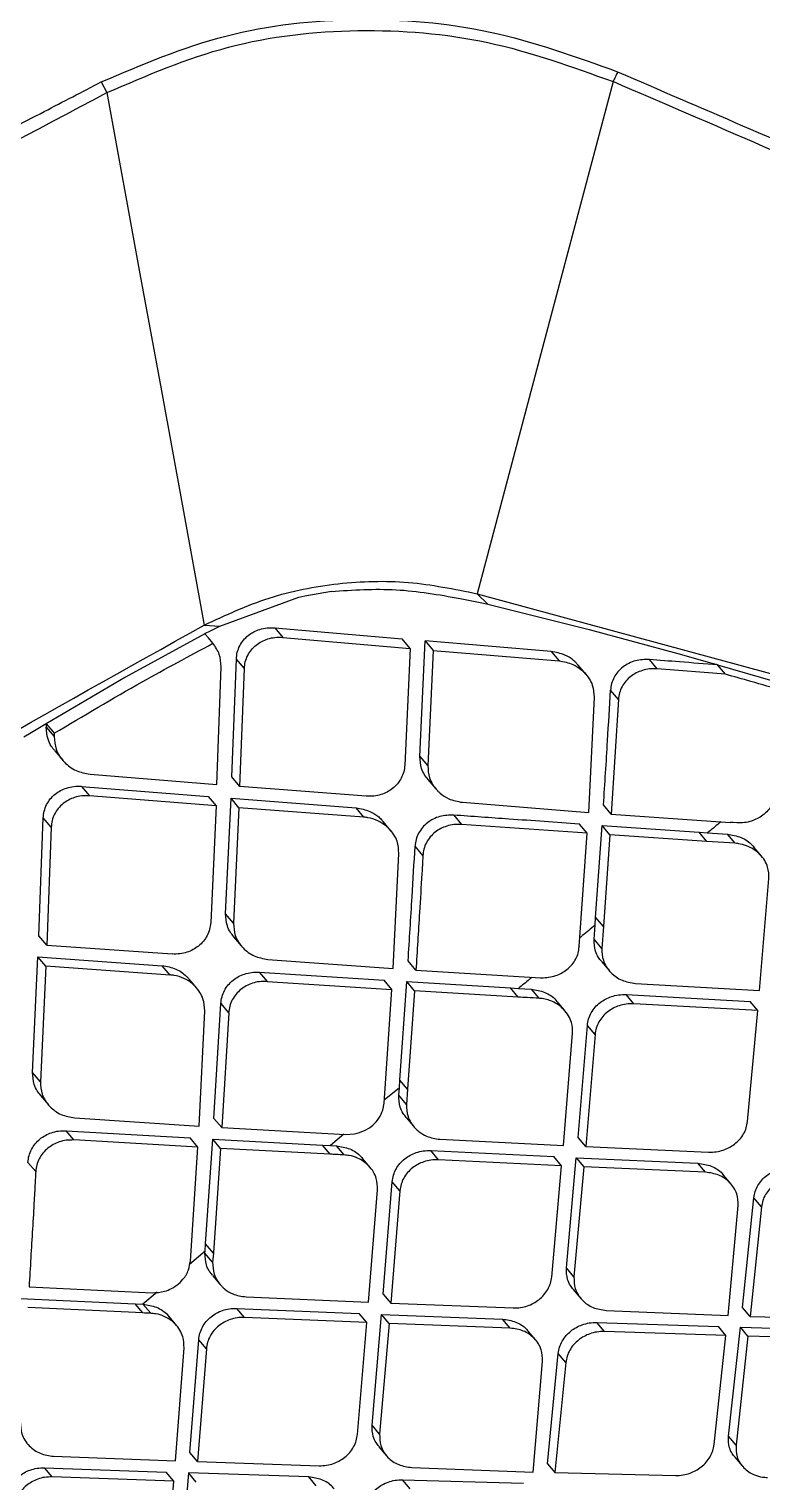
# Model space of a CAD drawing. Extents: x 0 to 84, y -21 to 126.
# Drawn here: x 12.819 to 13.864, y 68.433 to 70.503 of the extents above; entities that cross this region are included whole.
import ezdxf

# ---------------------------------------------------------------- set-up
doc = ezdxf.new("R2010")
doc.units = 0
doc.header["$MEASUREMENT"] = 0
doc.layers.add('1', color=4, linetype='Continuous')

# ---------------------------------------------------------------- blocks, each defined once
blk = doc.blocks.new('PRODIGY')
at = {"layer": '1', "color": 3, "linetype": 'Continuous', "lineweight": 25}
for p, q in [((12.9219, 70.4272), (12.93, 70.412)), ((13.0909, 69.6519), (13.2037, 69.6931)), ((13.2037, 69.6931), (13.2124, 69.6951)), ((13.2124, 69.6951), (13.2501, 69.7017)), ((13.4337, 69.6915), (13.4667, 69.6849)), ((13.4579, 69.6983), (13.4731, 69.6835)), ((13.4579, 69.6982), (14.0181, 69.5459)), ((13.4667, 69.6849), (13.4731, 69.6834)), ((13.4731, 69.6835), (13.612, 69.6489)), ((13.0697, 69.6412), (12.9566, 69.5792)), ((13.0686, 69.6536), (13.0909, 69.6519)), ((13.0695, 69.6415), (13.0776, 69.6455)), ((13.0776, 69.6455), (13.0909, 69.6519)), ((13.1693, 69.6496), (13.3509, 69.6338)), ((13.1693, 69.6496), (13.1807, 69.6361)), ((13.612, 69.6489), (13.6174, 69.6475)), ((13.6174, 69.6475), (13.7441, 69.613)), ((13.1807, 69.6361), (13.3623, 69.6204)), ((13.3623, 69.6204), (13.3509, 69.6338)), ((13.3623, 69.6204), (13.3547, 69.4541)), ((13.3762, 69.4664), (13.3839, 69.631)), ((13.5633, 69.616), (13.3839, 69.631)), ((13.3839, 69.631), (13.3952, 69.6176)), ((13.1083, 69.4372), (13.1146, 69.605)), ((13.126, 69.5915), (13.1146, 69.605)), ((13.3952, 69.6176), (13.3875, 69.4531)), ((13.3952, 69.6176), (13.5746, 69.6026)), ((13.5633, 69.616), (13.5746, 69.6026)), ((13.7146, 69.5912), (13.7034, 69.6046)), ((13.7441, 69.6131), (13.7893, 69.6004)), ((13.7893, 69.6004), (13.7988, 69.5977)), ((12.9566, 69.5792), (12.8436, 69.513)), ((13.0868, 69.4263), (13.093, 69.5943)), ((13.1196, 69.4237), (13.126, 69.5915)), ((13.6133, 69.583), (13.6021, 69.5964)), ((13.8119, 69.5835), (13.7146, 69.5912)), ((13.7988, 69.5977), (13.8008, 69.5971)), ((13.8007, 69.5968), (13.8827, 69.5734)), ((13.8119, 69.5835), (13.8007, 69.5968)), ((13.6592, 69.5475), (13.648, 69.5608)), ((13.6248, 69.5507), (13.6166, 69.3865)), ((13.6592, 69.5475), (13.6491, 69.3842)), ((12.8115, 69.4944), (12.822, 69.5007)), ((12.822, 69.5007), (12.8434, 69.5133)), ((12.8435, 69.5132), (12.8433, 69.5083)), ((12.8434, 69.5083), (12.8548, 69.4948)), ((12.8556, 69.4745), (12.867, 69.461)), ((13.3762, 69.4665), (13.3875, 69.4531)), ((12.9061, 69.441), (13.0868, 69.4263)), ((13.1196, 69.4237), (13.1083, 69.4372)), ((12.8937, 69.4238), (13.0743, 69.4094)), ((12.8937, 69.4238), (12.9051, 69.4104)), ((13.2998, 69.4098), (13.1196, 69.4237)), ((13.3877, 69.4336), (13.3989, 69.4203)), ((13.0856, 69.396), (12.9051, 69.4104)), ((13.0743, 69.4094), (13.0856, 69.396)), ((13.0856, 69.396), (13.078, 69.2297)), ((13.0993, 69.2423), (13.107, 69.4068)), ((13.107, 69.4068), (13.2853, 69.3932)), ((13.1183, 69.3934), (13.107, 69.4068)), ((13.1183, 69.3934), (13.1105, 69.229)), ((13.2965, 69.3799), (13.1183, 69.3934)), ((13.2965, 69.3799), (13.2853, 69.3932)), ((13.4369, 69.4011), (13.6166, 69.3865)), ((13.6491, 69.3842), (13.638, 69.3974)), ((12.833, 69.2111), (12.8393, 69.3789)), ((12.8507, 69.3655), (12.8393, 69.3789)), ((13.335, 69.3606), (13.3238, 69.3739)), ((13.4244, 69.3829), (13.4356, 69.3696)), ((13.6491, 69.3842), (13.8187, 69.3725)), ((12.8507, 69.3655), (12.8442, 69.1978)), ((13.6147, 69.357), (13.4356, 69.3696)), ((13.6033, 69.1957), (13.6147, 69.357)), ((13.6147, 69.357), (13.6036, 69.3701)), ((13.6268, 69.2372), (13.636, 69.3679)), ((13.636, 69.3679), (13.7744, 69.3585)), ((13.6472, 69.3547), (13.636, 69.3679)), ((13.6472, 69.3547), (13.6379, 69.2242)), ((13.7855, 69.3454), (13.6472, 69.3547)), ((13.7744, 69.3585), (13.7863, 69.3577)), ((13.7855, 69.3454), (13.7744, 69.3585)), ((13.7863, 69.3577), (13.8146, 69.3558)), ((13.8256, 69.3427), (13.8146, 69.3558)), ((13.3806, 69.3255), (13.3694, 69.3387)), ((13.8256, 69.3427), (13.7855, 69.3454)), ((13.8634, 69.3242), (13.8524, 69.3374)), ((13.3382, 69.1642), (13.3463, 69.3284)), ((13.8605, 69.1332), (13.8739, 69.2926)), ((13.1105, 69.229), (13.0993, 69.2423)), ((13.626, 69.2262), (13.6268, 69.2372)), ((13.6379, 69.2242), (13.6268, 69.2373)), ((12.8442, 69.1978), (12.833, 69.2111)), ((13.1107, 69.2096), (13.1219, 69.1963)), ((13.6245, 69.2062), (13.626, 69.2262)), ((13.6379, 69.2242), (13.6356, 69.1931)), ((12.8442, 69.1978), (13.0233, 69.1851)), ((13.6356, 69.1931), (13.6245, 69.2062)), ((12.8241, 69.0162), (12.8317, 69.1808)), ((12.8317, 69.1808), (13.0089, 69.1684)), ((12.843, 69.1675), (12.8317, 69.1808)), ((12.843, 69.1675), (12.8353, 69.003)), ((13.0201, 69.1551), (12.843, 69.1675)), ((13.0201, 69.1551), (13.0089, 69.1684)), ((13.1596, 69.1774), (13.3382, 69.1642)), ((13.3705, 69.1621), (13.3594, 69.1752)), ((13.6351, 69.1744), (13.6461, 69.1614)), ((13.0584, 69.1362), (13.0472, 69.1494)), ((13.1472, 69.1591), (13.3252, 69.1477)), ((13.1472, 69.1591), (13.1584, 69.1459)), ((13.1584, 69.1459), (13.3363, 69.1346)), ((13.3363, 69.1346), (13.3252, 69.1477)), ((13.3478, 69.0054), (13.3575, 69.1457)), ((13.3575, 69.1457), (13.5054, 69.1368)), ((13.3686, 69.1326), (13.3575, 69.1457)), ((13.3705, 69.1621), (13.548, 69.1512)), ((13.548, 69.1512), (13.5495, 69.1512)), ((13.3251, 68.9725), (13.3363, 69.1346)), ((13.3686, 69.1326), (13.3588, 68.9924)), ((13.5164, 69.1237), (13.3686, 69.1326)), ((13.5054, 69.1368), (13.5169, 69.1361)), ((13.5164, 69.1237), (13.5054, 69.1368)), ((13.5169, 69.1361), (13.5349, 69.135)), ((13.5349, 69.135), (13.5459, 69.122)), ((13.6703, 69.1272), (13.8469, 69.1174)), ((13.6813, 69.1141), (13.6703, 69.1272)), ((13.6837, 69.1432), (13.8605, 69.1332)), ((13.0617, 68.9396), (13.0696, 69.104)), ((13.0827, 68.9508), (13.0925, 69.1146)), ((13.0925, 69.1146), (13.1036, 69.1014)), ((13.5835, 69.1038), (13.5725, 69.1168)), ((13.8579, 69.1044), (13.6813, 69.1141)), ((13.8433, 68.9464), (13.8579, 69.1044)), ((13.8579, 69.1044), (13.8469, 69.1174)), ((13.1037, 69.1014), (13.0938, 68.9377)), ((13.6017, 68.9238), (13.615, 69.0834)), ((13.626, 69.0703), (13.615, 69.0834)), ((13.5808, 68.9124), (13.5939, 69.0721)), ((13.626, 69.0703), (13.6126, 68.9109)), ((12.8353, 69.003), (12.8241, 69.0162)), ((13.347, 68.9947), (13.3477, 69.0054)), ((13.3587, 68.9924), (13.3477, 69.0054)), ((12.8355, 68.9835), (12.8466, 68.9703)), ((13.347, 68.9946), (13.3254, 68.9766)), ((13.3462, 68.9838), (13.347, 68.9946)), ((13.3572, 68.9708), (13.3462, 68.9838)), ((13.3587, 68.9924), (13.3572, 68.9708)), ((13.3233, 68.9627), (13.3251, 68.9725)), ((12.8841, 68.9516), (13.0617, 68.9396)), ((13.0938, 68.9377), (13.0827, 68.9508)), ((13.0938, 68.9377), (13.2703, 68.9281)), ((13.3567, 68.9521), (13.3677, 68.9391)), ((12.8718, 68.9332), (13.0488, 68.923)), ((12.8829, 68.9201), (12.8718, 68.9332)), ((13.0598, 68.9099), (12.8829, 68.9201)), ((13.0598, 68.9099), (13.0488, 68.923)), ((13.0708, 68.7721), (13.0809, 68.9212)), ((13.0809, 68.9212), (13.2374, 68.9129)), ((13.0919, 68.9081), (13.0809, 68.9212)), ((13.2677, 68.9283), (13.2487, 68.9123)), ((13.2703, 68.9281), (13.283, 68.9289)), ((13.405, 68.9211), (13.5808, 68.9124)), ((13.6126, 68.9109), (13.6017, 68.9238)), ((13.049, 68.7475), (13.0598, 68.9099)), ((13.0919, 68.9081), (13.0818, 68.7592)), ((13.2484, 68.8998), (13.0919, 68.9081)), ((13.2374, 68.9129), (13.2486, 68.9123)), ((13.2484, 68.8998), (13.2374, 68.9128)), ((13.2486, 68.9123), (13.2572, 68.9118)), ((13.2681, 68.8988), (13.2572, 68.9118)), ((13.3918, 68.905), (13.5674, 68.8964)), ((13.4028, 68.892), (13.3918, 68.905)), ((13.5783, 68.8835), (13.5674, 68.8964)), ((13.6126, 68.9109), (13.7878, 68.9028)), ((12.8286, 68.8751), (12.8175, 68.8882)), ((13.3055, 68.8809), (13.2945, 68.8939)), ((13.5783, 68.8835), (13.4028, 68.892)), ((13.5642, 68.7249), (13.5783, 68.8835)), ((13.5851, 68.7381), (13.5992, 68.8949)), ((13.6101, 68.882), (13.5959, 68.7252)), ((13.5992, 68.8949), (13.7726, 68.8871)), ((13.5992, 68.8949), (13.6101, 68.882)), ((13.7834, 68.8742), (13.6101, 68.882)), ((13.7834, 68.8742), (13.7726, 68.8871)), ((13.324, 68.7006), (13.3369, 68.8607)), ((13.3478, 68.8477), (13.3369, 68.8607)), ((13.8202, 68.857), (13.8093, 68.8699)), ((13.3032, 68.689), (13.3159, 68.8493)), ((13.3478, 68.8477), (13.3349, 68.6877)), ((13.8362, 68.6816), (13.8523, 68.8378)), ((13.8632, 68.8249), (13.8524, 68.8378)), ((13.8155, 68.6699), (13.8299, 68.8267)), ((13.8632, 68.8249), (13.847, 68.6689)), ((13.07, 68.7616), (13.0708, 68.7721)), ((13.0818, 68.7591), (13.0708, 68.7721)), ((13.0701, 68.7616), (13.048, 68.7429)), ((13.0698, 68.759), (13.07, 68.7616)), ((13.0808, 68.746), (13.0698, 68.759)), ((13.0818, 68.7591), (13.0808, 68.746)), ((13.5959, 68.7252), (13.5851, 68.7381)), ((12.819, 68.7111), (12.9945, 68.7026)), ((13.0804, 68.7273), (13.0913, 68.7143)), ((12.8062, 68.6945), (12.9703, 68.6867)), ((13.0015, 68.7034), (12.9815, 68.6864)), ((13.1285, 68.6966), (13.3032, 68.689)), ((13.324, 68.7006), (13.3349, 68.6877)), ((13.5949, 68.7072), (13.6057, 68.6943)), ((12.9813, 68.6737), (12.8172, 68.6814)), ((12.9703, 68.6867), (12.9813, 68.6862)), ((12.9813, 68.6737), (12.9703, 68.6867)), ((12.9815, 68.6862), (12.9925, 68.6732)), ((13.0296, 68.6555), (13.0187, 68.6685)), ((13.1154, 68.6803), (13.2899, 68.6729)), ((13.1263, 68.6673), (13.1154, 68.6803)), ((13.3008, 68.66), (13.2899, 68.6729)), ((13.308, 68.5141), (13.3216, 68.6717)), ((13.3216, 68.6717), (13.494, 68.665)), ((13.3325, 68.6588), (13.3216, 68.6716)), ((13.3349, 68.6877), (13.5091, 68.6808)), ((13.6418, 68.6773), (13.8155, 68.6699)), ((13.847, 68.6689), (13.8362, 68.6816)), ((13.847, 68.6689), (14.0196, 68.6637)), ((13.3008, 68.66), (13.1263, 68.6673)), ((13.2872, 68.5008), (13.3008, 68.66)), ((13.3325, 68.6588), (13.3188, 68.5013)), ((13.5048, 68.6521), (13.3325, 68.6588)), ((13.5048, 68.6521), (13.494, 68.665)), ((13.5414, 68.6351), (13.5306, 68.6479)), ((13.6286, 68.6601), (13.8018, 68.6544)), ((13.6394, 68.6473), (13.6286, 68.6601)), ((13.8125, 68.6416), (13.8018, 68.6544)), ((13.8162, 68.4982), (13.8332, 68.6534)), ((13.8332, 68.6534), (14.0057, 68.6485)), ((13.8439, 68.6406), (13.8332, 68.6534)), ((13.0485, 68.4749), (13.0609, 68.6355)), ((13.0718, 68.6225), (13.0609, 68.6355)), ((13.8125, 68.6416), (13.6394, 68.6473)), ((13.7957, 68.4862), (13.8125, 68.6416)), ((13.8439, 68.6406), (13.8269, 68.4855)), ((14.0164, 68.6357), (13.8439, 68.6406)), ((13.0278, 68.4631), (13.0401, 68.6239)), ((13.0718, 68.6225), (13.0594, 68.462)), ((13.558, 68.459), (13.5735, 68.6159)), ((13.5843, 68.6031), (13.5735, 68.6159)), ((13.5375, 68.4471), (13.5512, 68.6047)), ((13.5843, 68.6031), (13.5688, 68.4463)), ((13.3188, 68.5013), (13.308, 68.5141)), ((13.3179, 68.4832), (13.3287, 68.4704)), ((13.8269, 68.4855), (13.8162, 68.4982)), ((12.8541, 68.4695), (13.0278, 68.4631)), ((13.0593, 68.462), (13.0485, 68.4749)), ((13.0594, 68.462), (13.2326, 68.4561)), ((13.8253, 68.4681), (13.836, 68.4554)), ((12.8411, 68.4531), (13.0147, 68.4469)), ((12.8519, 68.4402), (12.8411, 68.4531)), ((13.0255, 68.434), (13.0147, 68.4469)), ((13.0462, 68.4458), (13.0332, 68.2876)), ((13.2177, 68.4402), (13.0462, 68.4458)), ((13.0462, 68.4457), (13.057, 68.4329)), ((13.3646, 68.4535), (13.5375, 68.4471)), ((13.558, 68.459), (13.5688, 68.4463)), ((13.5687, 68.4463), (13.7406, 68.4421)), ((13.0255, 68.434), (12.8519, 68.4402)), ((13.0126, 68.2741), (13.0255, 68.434)), ((13.2285, 68.4273), (13.2177, 68.4402)), ((13.3515, 68.4361), (13.5239, 68.4314)), ((13.3623, 68.4233), (13.3515, 68.4361))]:
    blk.add_line(p, q, dxfattribs=at)
at = {"layer": '1', "color": 3, "linetype": 'Continuous', "lineweight": 25, "flags": 128}
for points in [[(13.6517, 70.4277), (13.5548, 70.063), (13.4579, 69.6982)], [(12.93, 70.412), (12.9772, 70.1541), (13.0077, 69.9873), (13.0382, 69.8204), (13.0687, 69.6535)], [(13.0812, 69.6276), (13.0748, 69.6352), (13.0697, 69.6412)], [(12.8435, 69.5129), (12.8499, 69.5053), (12.8549, 69.4994)], [(13.8279, 69.3719), (13.8227, 69.3722), (13.8187, 69.3725)]]:
    blk.add_lwpolyline(points, dxfattribs=at)
at = {"layer": '1', "color": 3, "linetype": 'Continuous', "lineweight": 25}
for points, knots in [([(13.7608, 70.9587), (13.8887, 70.8947), (14.145, 70.7667), (14.5257, 70.5706), (14.9033, 70.3732), (15.2754, 70.1746), (15.6405, 69.9765), (15.9666, 69.7973), (16.2515, 69.6405), (16.4953, 69.5072), (16.7223, 69.3842), (16.9293, 69.2758), (17.115, 69.1805), (17.2799, 69.0976), (17.4276, 69.0243), (17.5143, 68.9825), (17.5577, 68.9617)], [0, 0, 0, 0, 0.082589, 0.165416, 0.24837, 0.331192, 0.414034, 0.497446, 0.56062, 0.623393, 0.686188, 0.749611, 0.812567, 0.875073, 0.937549, 1, 1, 1, 1]), ([(13.7448, 70.9284), (13.869, 70.8632), (14.1175, 70.7326), (14.4853, 70.5303), (14.8498, 70.3258), (15.2089, 70.1196), (15.5623, 69.9144), (15.8795, 69.7293), (16.159, 69.5683), (16.4004, 69.4323), (16.6277, 69.3083), (16.837, 69.2004), (17.0262, 69.1085), (17.1953, 69.031), (17.3478, 68.9656), (17.4375, 68.9286), (17.4823, 68.9101)], [0, 0, 0, 0, 0.082411, 0.164951, 0.247638, 0.330248, 0.412936, 0.496232, 0.559503, 0.622548, 0.685579, 0.749219, 0.81255, 0.875197, 0.937632, 1, 1, 1, 1]), ([(12.9219, 70.4272), (12.9802, 70.452), (13.097, 70.5016), (13.2878, 70.5221), (13.479, 70.5063), (13.5982, 70.4633), (13.6581, 70.4417)], [0, 0, 0, 0, 0.249094, 0.498767, 0.748345, 1, 1, 1, 1]), ([(12.93, 70.412), (12.987, 70.4365), (13.1011, 70.4856), (13.288, 70.5063), (13.4757, 70.4912), (13.5928, 70.449), (13.6517, 70.4277)], [0, 0, 0, 0, 0.248316, 0.497923, 0.747763, 1, 1, 1, 1]), ([(13.658, 70.4417), (13.657, 70.4393), (13.6549, 70.4345), (13.6527, 70.43), (13.6517, 70.4277)], [0, 0, 0, 0, 0.499934, 1, 1, 1, 1]), ([(17.285, 68.7866), (17.2388, 68.8044), (17.1465, 68.8401), (16.9919, 68.9022), (16.8218, 68.9717), (16.6344, 69.051), (16.4309, 69.1436), (16.209, 69.2449), (15.9778, 69.3569), (15.6881, 69.495), (15.3378, 69.6629), (14.9261, 69.8575), (14.5066, 70.0514), (14.082, 70.2425), (13.795, 70.366), (13.6517, 70.4277)], [0, 0, 0, 0, 0.062561, 0.125094, 0.187382, 0.249789, 0.312754, 0.376309, 0.439124, 0.501607, 0.601699, 0.701611, 0.80118, 0.900668, 1, 1, 1, 1]), ([(13.658, 70.4417), (13.777, 70.3905), (14.0209, 70.2856), (14.3795, 70.1248), (14.7409, 69.9595), (15.0926, 69.7947), (15.4346, 69.632), (15.7011, 69.5044), (15.8987, 69.4101), (16.0346, 69.345), (16.1672, 69.2817), (16.2951, 69.221), (16.4169, 69.1647), (16.5335, 69.1109), (16.6435, 69.0595), (16.7476, 69.0125), (16.8401, 68.9721), (16.921, 68.9375), (16.9968, 68.9046), (17.068, 68.874), (17.144, 68.8428), (17.2183, 68.8163), (17.2644, 68.7961), (17.2853, 68.7869)], [0, 0, 0, 0, 0.082249, 0.168725, 0.250938, 0.337837, 0.421226, 0.501438, 0.538138, 0.573957, 0.608923, 0.645818, 0.681064, 0.714276, 0.751294, 0.786327, 0.81865, 0.848238, 0.87506, 0.90615, 0.934321, 0.970126, 1, 1, 1, 1]), ([(7.9017, 65.7551), (7.9103, 65.769), (7.9327, 65.8051), (7.9734, 65.8711), (8.0208, 65.9476), (8.0676, 66.0225), (8.108, 66.0862), (8.147, 66.1462), (8.1867, 66.2066), (8.2594, 66.3157), (8.3648, 66.47), (8.5411, 66.7186), (8.762, 67.0135), (9.0484, 67.3703), (9.3638, 67.7356), (9.7114, 68.1047), (10.1056, 68.4878), (10.5546, 68.8821), (11.0629, 69.2814), (11.5347, 69.6133), (11.9594, 69.8864), (12.2332, 70.0504), (12.4138, 70.1537), (12.4983, 70.2013), (12.5835, 70.2483), (12.6665, 70.2935), (12.7519, 70.3391), (12.8362, 70.3828), (12.8948, 70.4132), (12.9219, 70.4272)], [0, 0, 0, 0, 0.0070154, 0.0183633, 0.0334229, 0.0458502, 0.0564362, 0.0659719, 0.0767348, 0.0876127, 0.1225496, 0.1573381, 0.2190684, 0.2814673, 0.3546836, 0.4272194, 0.5001153, 0.5918224, 0.6850474, 0.7791456, 0.8408839, 0.9031276, 0.9169639, 0.9307217, 0.945004, 0.9589917, 0.971501, 0.9868277, 1, 1, 1, 1]), ([(7.9164, 65.7461), (8.0394, 65.9433), (8.2852, 66.3374), (8.6932, 66.9027), (9.128, 67.4459), (9.591, 67.9625), (10.0829, 68.4482), (10.6026, 68.9028), (11.1499, 69.3269), (11.7222, 69.7203), (12.3146, 70.0864), (12.7249, 70.3035), (12.93, 70.412)], [0, 0, 0, 0, 0.100345, 0.20059, 0.300906, 0.400755, 0.500092, 0.599381, 0.699069, 0.799349, 0.899659, 1, 1, 1, 1]), ([(13.0687, 69.6535), (13.0991, 69.6676), (13.16, 69.6959), (13.2595, 69.7151), (13.3603, 69.7181), (13.4254, 69.7049), (13.4579, 69.6982)], [0, 0, 0, 0, 0.249971, 0.49997, 0.749979, 1, 1, 1, 1]), ([(13.2501, 69.7016), (13.2809, 69.7036), (13.3428, 69.7075), (13.4033, 69.6969), (13.4337, 69.6915)], [0, 0, 0, 0, 0.49815, 1, 1, 1, 1]), ([(8.684, 65.5752), (8.8226, 65.7863), (9.0999, 66.2086), (9.5651, 66.8073), (10.0648, 67.377), (10.6018, 67.9117), (11.1739, 68.4082), (11.7778, 68.8647), (12.4078, 69.2848), (12.8484, 69.5306), (13.0687, 69.6535)], [0, 0, 0, 0, 0.125001, 0.250001, 0.375003, 0.499997, 0.624991, 0.749994, 0.874996, 1, 1, 1, 1]), ([(13.1146, 69.605), (13.1149, 69.6083), (13.1155, 69.6148), (13.1191, 69.624), (13.1244, 69.6321), (13.1334, 69.6411), (13.1453, 69.6471), (13.1585, 69.65), (13.1656, 69.6497), (13.1693, 69.6496)], [0, 0, 0, 0, 0.128698, 0.253972, 0.376759, 0.49823, 0.732478, 0.861962, 1, 1, 1, 1]), ([(12.8549, 69.4994), (12.8965, 69.5242), (12.971, 69.5686), (13.0475, 69.6095), (13.0812, 69.6276)], [0, 0, 0, 0, 0.558998, 1, 1, 1, 1]), ([(13.093, 69.5943), (13.0926, 69.6004), (13.0917, 69.6125), (13.0847, 69.6226), (13.0812, 69.6276)], [0, 0, 0, 0, 0.495323, 1, 1, 1, 1]), ([(13.126, 69.5915), (13.1263, 69.5948), (13.1269, 69.6012), (13.1305, 69.6104), (13.1358, 69.6186), (13.1449, 69.6275), (13.1567, 69.6336), (13.1699, 69.6364), (13.177, 69.6362), (13.1807, 69.6361)], [0, 0, 0, 0, 0.128485, 0.25371, 0.376576, 0.497616, 0.731892, 0.861603, 1, 1, 1, 1]), ([(13.6019, 69.5962), (13.6011, 69.5973), (13.5989, 69.6001), (13.5928, 69.6053), (13.5814, 69.6127), (13.5701, 69.6147), (13.5633, 69.616)], [0, 0, 0, 0, 0.090678, 0.246439, 0.544926, 1, 1, 1, 1]), ([(13.5746, 69.6026), (13.5814, 69.6013), (13.5927, 69.5993), (13.6042, 69.592), (13.6119, 69.585), (13.6177, 69.5776), (13.6237, 69.566), (13.6243, 69.5566), (13.6248, 69.5507)], [0, 0, 0, 0, 0.251187, 0.415917, 0.501888, 0.644241, 0.774716, 1, 1, 1, 1]), ([(13.7034, 69.6046), (13.6967, 69.6045), (13.6866, 69.6044), (13.674, 69.5994), (13.6655, 69.5941), (13.6584, 69.5874), (13.6529, 69.5793), (13.6491, 69.5703), (13.6484, 69.564), (13.648, 69.5608)], [0, 0, 0, 0, 0.248977, 0.377417, 0.498879, 0.624718, 0.749128, 0.872731, 1, 1, 1, 1]), ([(13.8007, 69.5968), (13.7825, 69.5983), (13.7501, 69.6008), (13.7176, 69.6034), (13.7034, 69.6046)], [0, 0, 0, 0, 0.560016, 1, 1, 1, 1]), ([(13.7146, 69.5912), (13.7109, 69.5913), (13.7038, 69.5915), (13.6906, 69.5886), (13.6788, 69.5827), (13.6696, 69.574), (13.6642, 69.566), (13.6604, 69.557), (13.6596, 69.5507), (13.6592, 69.5475)], [0, 0, 0, 0, 0.139447, 0.269543, 0.502095, 0.624481, 0.748103, 0.873005, 1, 1, 1, 1]), ([(13.8939, 69.5601), (13.8786, 69.5645), (13.8513, 69.5724), (13.8239, 69.5801), (13.8119, 69.5835)], [0, 0, 0, 0, 0.560012, 1, 1, 1, 1]), ([(13.638, 69.3974), (13.64, 69.4278), (13.6435, 69.4822), (13.6466, 69.5368), (13.648, 69.5608)], [0, 0, 0, 0, 0.559999, 1, 1, 1, 1]), ([(12.8558, 69.4747), (12.854, 69.4768), (12.85, 69.4817), (12.8447, 69.4929), (12.8439, 69.5024), (12.8433, 69.5083)], [0, 0, 0, 0, 0.226073, 0.517596, 1, 1, 1, 1]), ([(12.8549, 69.4994), (12.8549, 69.4985), (12.8548, 69.497), (12.8548, 69.4954), (12.8548, 69.4948)], [0, 0, 0, 0, 0.560128, 1, 1, 1, 1]), ([(12.8548, 69.4948), (12.8553, 69.4886), (12.8565, 69.4751), (12.8682, 69.4579), (12.8854, 69.445), (12.8992, 69.4423), (12.9061, 69.441)], [0, 0, 0, 0, 0.227832, 0.497925, 0.749628, 1, 1, 1, 1]), ([(13.3879, 69.4337), (13.3861, 69.4359), (13.3823, 69.4406), (13.3772, 69.4515), (13.3766, 69.4607), (13.3762, 69.4664)], [0, 0, 0, 0, 0.229381, 0.515468, 1, 1, 1, 1]), ([(13.3547, 69.4541), (13.3543, 69.4509), (13.3536, 69.4445), (13.3499, 69.4355), (13.3445, 69.4274), (13.3354, 69.4185), (13.3236, 69.4125), (13.3105, 69.4096), (13.3034, 69.4097), (13.2998, 69.4098)], [0, 0, 0, 0, 0.126635, 0.251454, 0.375215, 0.498754, 0.732974, 0.862327, 1, 1, 1, 1]), ([(13.3875, 69.4531), (13.3879, 69.4472), (13.3884, 69.4379), (13.3942, 69.4262), (13.3987, 69.4203), (13.4017, 69.4172), (13.4031, 69.4159), (13.4078, 69.4116), (13.4186, 69.4045), (13.4301, 69.4023), (13.4369, 69.4011)], [0, 0, 0, 0, 0.223995, 0.354972, 0.498592, 0.506494, 0.521137, 0.570581, 0.749815, 1, 1, 1, 1]), ([(12.8393, 69.3789), (12.8396, 69.3822), (12.8402, 69.3887), (12.8438, 69.3979), (12.8491, 69.406), (12.8581, 69.4151), (12.8698, 69.4212), (12.883, 69.4241), (12.8901, 69.424), (12.8937, 69.4239)], [0, 0, 0, 0, 0.128784, 0.254107, 0.376836, 0.498, 0.732888, 0.862289, 1, 1, 1, 1]), ([(13.8835, 69.4153), (13.8831, 69.4122), (13.8822, 69.4061), (13.8783, 69.3973), (13.8727, 69.3893), (13.8634, 69.3806), (13.8516, 69.3747), (13.8386, 69.3718), (13.8315, 69.3719), (13.8279, 69.3719)], [0, 0, 0, 0, 0.125303, 0.250194, 0.375306, 0.501339, 0.732356, 0.861578, 1, 1, 1, 1]), ([(12.9051, 69.4104), (12.9014, 69.4105), (12.8943, 69.4106), (12.8812, 69.4077), (12.8694, 69.4016), (12.8605, 69.3926), (12.8552, 69.3844), (12.8516, 69.3752), (12.851, 69.3688), (12.8507, 69.3655)], [0, 0, 0, 0, 0.137784, 0.267232, 0.501935, 0.622876, 0.745755, 0.87118, 1, 1, 1, 1]), ([(13.2853, 69.3932), (13.292, 69.392), (13.3032, 69.39), (13.3146, 69.3827), (13.3207, 69.3776), (13.3228, 69.3748), (13.3236, 69.3737)], [0, 0, 0, 0, 0.451067, 0.753583, 0.909972, 1, 1, 1, 1]), ([(13.3463, 69.3284), (13.3459, 69.3343), (13.3453, 69.3436), (13.3394, 69.3552), (13.3346, 69.3614), (13.3304, 69.3654), (13.3254, 69.3697), (13.3162, 69.3755), (13.3054, 69.3788), (13.2986, 69.3798), (13.2967, 69.3799), (13.2965, 69.3799)], [0, 0, 0, 0, 0.224865, 0.355412, 0.497994, 0.525526, 0.576533, 0.74847, 0.929629, 0.992807, 1, 1, 1, 1]), ([(13.4244, 69.3829), (13.4178, 69.3828), (13.4077, 69.3825), (13.3952, 69.3775), (13.3868, 69.3721), (13.3797, 69.3653), (13.3742, 69.3572), (13.3705, 69.3482), (13.3697, 69.3419), (13.3694, 69.3387)], [0, 0, 0, 0, 0.248941, 0.377206, 0.498893, 0.624575, 0.749165, 0.872661, 1, 1, 1, 1]), ([(13.6036, 69.3701), (13.5701, 69.3725), (13.5104, 69.3767), (13.4507, 69.381), (13.4244, 69.3829)], [0, 0, 0, 0, 0.559989, 1, 1, 1, 1]), ([(13.8056, 69.3734), (13.8047, 69.3727), (13.7983, 69.3675), (13.7919, 69.3622), (13.7863, 69.3577)], [0, 0, 0, 0, 0.134364, 1, 1, 1, 1]), ([(13.4356, 69.3696), (13.4319, 69.3697), (13.4248, 69.3698), (13.4117, 69.3669), (13.3999, 69.3608), (13.3907, 69.3519), (13.3852, 69.3436), (13.3816, 69.3347), (13.3809, 69.3285), (13.3805, 69.3255)], [0, 0, 0, 0, 0.138774, 0.268543, 0.501601, 0.626299, 0.752776, 0.880724, 1, 1, 1, 1]), ([(13.8146, 69.3558), (13.8212, 69.3546), (13.8345, 69.3523), (13.847, 69.3441), (13.8515, 69.3381), (13.8522, 69.3372)], [0, 0, 0, 0, 0.458549, 0.918899, 1, 1, 1, 1]), ([(13.3594, 69.1752), (13.3614, 69.2057), (13.3648, 69.2601), (13.368, 69.3147), (13.3694, 69.3387)], [0, 0, 0, 0, 0.559998, 1, 1, 1, 1]), ([(13.8739, 69.2926), (13.8737, 69.2981), (13.8735, 69.3071), (13.868, 69.3186), (13.8597, 69.3293), (13.8475, 69.3376), (13.8348, 69.3417), (13.8281, 69.3424), (13.8256, 69.3427)], [0, 0, 0, 0, 0.219583, 0.352441, 0.500737, 0.749985, 0.909675, 1, 1, 1, 1]), ([(13.3806, 69.3255), (13.3804, 69.3224), (13.3799, 69.3137), (13.3783, 69.2866), (13.3752, 69.2352), (13.3723, 69.1894), (13.3705, 69.1621)], [0, 0, 0, 0, 0.056897, 0.158732, 0.497264, 1, 1, 1, 1]), ([(13.078, 69.2297), (13.0776, 69.2265), (13.0769, 69.2202), (13.0732, 69.2112), (13.0679, 69.2031), (13.0588, 69.1941), (13.047, 69.1879), (13.034, 69.1849), (13.0269, 69.185), (13.0233, 69.1851)], [0, 0, 0, 0, 0.127057, 0.252093, 0.375848, 0.499092, 0.733899, 0.862967, 1, 1, 1, 1]), ([(13.1109, 69.2097), (13.1092, 69.2118), (13.1054, 69.2164), (13.1003, 69.2273), (13.0997, 69.2365), (13.0993, 69.2423)], [0, 0, 0, 0, 0.223286, 0.511204, 1, 1, 1, 1]), ([(13.1105, 69.229), (13.1109, 69.223), (13.1118, 69.21), (13.1229, 69.1934), (13.1395, 69.1811), (13.1529, 69.1786), (13.1596, 69.1774)], [0, 0, 0, 0, 0.231222, 0.49861, 0.749522, 1, 1, 1, 1]), ([(13.626, 69.2262), (13.6199, 69.2212), (13.6127, 69.2152), (13.6054, 69.2092), (13.6042, 69.2082)], [0, 0, 0, 0, 0.836354, 1, 1, 1, 1]), ([(13.5495, 69.1511), (13.5564, 69.1516), (13.5694, 69.1525), (13.5842, 69.1609), (13.5933, 69.1697), (13.5987, 69.1777), (13.6022, 69.1863), (13.603, 69.1922), (13.6033, 69.1951)], [0, 0, 0, 0, 0.264928, 0.497748, 0.629947, 0.757251, 0.880365, 1, 1, 1, 1]), ([(13.6034, 69.1957), (13.6033, 69.1956), (13.6033, 69.1954), (13.6033, 69.1952), (13.6033, 69.1951)], [0, 0, 0, 0, 0.5580377, 1, 1, 1, 1]), ([(13.6353, 69.1746), (13.6337, 69.1764), (13.6301, 69.1808), (13.6252, 69.1913), (13.6248, 69.2004), (13.6245, 69.2062)], [0, 0, 0, 0, 0.208291, 0.497277, 1, 1, 1, 1]), ([(13.6356, 69.1931), (13.6358, 69.1873), (13.6362, 69.1781), (13.6418, 69.1667), (13.6499, 69.1563), (13.6638, 69.1464), (13.677, 69.1443), (13.6837, 69.1432)], [0, 0, 0, 0, 0.228404, 0.359381, 0.501427, 0.750664, 1, 1, 1, 1]), ([(13.0089, 69.1684), (13.0156, 69.1673), (13.0284, 69.1651), (13.0395, 69.1572), (13.0451, 69.1518), (13.0463, 69.1502), (13.047, 69.1492)], [0, 0, 0, 0, 0.453512, 0.864996, 0.912165, 1, 1, 1, 1]), ([(13.0696, 69.104), (13.0692, 69.1099), (13.0686, 69.1191), (13.0628, 69.1308), (13.0583, 69.1362), (13.0558, 69.139), (13.0557, 69.1391), (13.0554, 69.1394), (13.0542, 69.1406), (13.0494, 69.1449), (13.0401, 69.1508), (13.029, 69.1541), (13.0222, 69.1551), (13.0203, 69.1552), (13.0201, 69.1552)], [0, 0, 0, 0, 0.224285, 0.355098, 0.49828, 0.498812, 0.499811, 0.50323, 0.51575, 0.563435, 0.748861, 0.92939, 0.992643, 1, 1, 1, 1]), ([(13.0925, 69.1146), (13.0929, 69.1178), (13.0937, 69.1241), (13.0974, 69.1331), (13.1027, 69.1411), (13.1118, 69.15), (13.1235, 69.1562), (13.1365, 69.1592), (13.1436, 69.1592), (13.1472, 69.1591)], [0, 0, 0, 0, 0.127657, 0.252801, 0.37616, 0.49858, 0.732457, 0.862005, 1, 1, 1, 1]), ([(13.1584, 69.1459), (13.1547, 69.146), (13.1477, 69.146), (13.1346, 69.143), (13.1229, 69.1368), (13.1139, 69.1279), (13.1085, 69.1199), (13.1048, 69.1109), (13.104, 69.1046), (13.1036, 69.1014)], [0, 0, 0, 0, 0.138094, 0.267641, 0.501328, 0.623366, 0.746939, 0.872256, 1, 1, 1, 1]), ([(13.5361, 69.152), (13.5349, 69.151), (13.5285, 69.1457), (13.5221, 69.1404), (13.5169, 69.1361)], [0, 0, 0, 0, 0.184865, 1, 1, 1, 1]), ([(13.5459, 69.122), (13.5404, 69.1223), (13.5306, 69.1229), (13.5207, 69.1234), (13.5164, 69.1237)], [0, 0, 0, 0, 0.560004, 1, 1, 1, 1]), ([(13.5349, 69.135), (13.5415, 69.1339), (13.5547, 69.1315), (13.567, 69.1236), (13.5715, 69.1176), (13.5722, 69.1167)], [0, 0, 0, 0, 0.457718, 0.913501, 1, 1, 1, 1]), ([(13.615, 69.0834), (13.6154, 69.0865), (13.6163, 69.0926), (13.6202, 69.1014), (13.6258, 69.1094), (13.6349, 69.118), (13.6466, 69.1241), (13.6596, 69.1272), (13.6667, 69.1272), (13.6703, 69.1272)], [0, 0, 0, 0, 0.126317, 0.251427, 0.375874, 0.500264, 0.731133, 0.860824, 1, 1, 1, 1]), ([(13.5939, 69.0721), (13.5938, 69.0773), (13.5936, 69.0859), (13.5884, 69.0976), (13.58, 69.1086), (13.5664, 69.1179), (13.5533, 69.1215), (13.5467, 69.1219), (13.5459, 69.122)], [0, 0, 0, 0, 0.204511, 0.341365, 0.501388, 0.750597, 0.970449, 1, 1, 1, 1]), ([(13.6813, 69.1141), (13.6777, 69.1141), (13.6706, 69.1141), (13.6576, 69.111), (13.6459, 69.105), (13.6368, 69.0963), (13.6312, 69.0884), (13.6273, 69.0796), (13.6264, 69.0734), (13.626, 69.0703)], [0, 0, 0, 0, 0.139293, 0.269041, 0.499793, 0.623474, 0.74819, 0.873536, 1, 1, 1, 1]), ([(12.8357, 68.9836), (12.834, 68.9857), (12.8301, 68.9904), (12.8251, 69.0012), (12.8245, 69.0104), (12.8241, 69.0162)], [0, 0, 0, 0, 0.225766, 0.513844, 1, 1, 1, 1]), ([(12.8353, 69.003), (12.8357, 68.9969), (12.8363, 68.9876), (12.842, 68.976), (12.8502, 68.9654), (12.8641, 68.9551), (12.8775, 68.9527), (12.8841, 68.9516)], [0, 0, 0, 0, 0.23038, 0.360127, 0.499504, 0.7501, 1, 1, 1, 1]), ([(13.3569, 68.9522), (13.3553, 68.9541), (13.3517, 68.9585), (13.3469, 68.969), (13.3464, 68.978), (13.3462, 68.9838)], [0, 0, 0, 0, 0.212047, 0.500296, 1, 1, 1, 1]), ([(13.283, 68.9289), (13.2878, 68.9301), (13.2972, 68.9326), (13.3092, 68.9407), (13.3184, 68.9508), (13.3217, 68.9588), (13.3233, 68.9627)], [0, 0, 0, 0, 0.265258, 0.51915, 0.763394, 1, 1, 1, 1]), ([(13.3572, 68.9708), (13.3574, 68.965), (13.3578, 68.9558), (13.3633, 68.9444), (13.3689, 68.9372), (13.3764, 68.9306), (13.3875, 68.9238), (13.3984, 68.9221), (13.405, 68.9211)], [0, 0, 0, 0, 0.227499, 0.358598, 0.501112, 0.590786, 0.751084, 1, 1, 1, 1]), ([(13.7878, 68.9028), (13.7915, 68.9028), (13.7985, 68.9029), (13.8114, 68.9061), (13.8231, 68.9122), (13.8323, 68.9208), (13.8379, 68.9287), (13.8419, 68.9374), (13.8428, 68.9434), (13.8433, 68.9464)], [0, 0, 0, 0, 0.138958, 0.268476, 0.498724, 0.62544, 0.750907, 0.875606, 1, 1, 1, 1]), ([(12.8175, 68.8882), (12.8178, 68.8914), (12.8186, 68.8978), (12.8223, 68.9068), (12.8276, 68.9149), (12.8366, 68.9239), (12.8482, 68.9301), (12.8612, 68.9333), (12.8682, 68.9332), (12.8718, 68.9332)], [0, 0, 0, 0, 0.128097, 0.253518, 0.376908, 0.498942, 0.733433, 0.862664, 1, 1, 1, 1]), ([(12.8829, 68.9201), (12.8793, 68.9201), (12.8723, 68.9201), (12.8593, 68.9169), (12.8476, 68.9106), (12.8386, 68.9016), (12.8333, 68.8935), (12.8297, 68.8845), (12.8289, 68.8782), (12.8286, 68.8751)], [0, 0, 0, 0, 0.137355, 0.266539, 0.500803, 0.625257, 0.749752, 0.874439, 1, 1, 1, 1]), ([(13.2681, 68.8988), (13.2645, 68.899), (13.2579, 68.8993), (13.2513, 68.8997), (13.2484, 68.8998)], [0, 0, 0, 0, 0.559985, 1, 1, 1, 1]), ([(13.2572, 68.9118), (13.2637, 68.9108), (13.2768, 68.9086), (13.2892, 68.9006), (13.2936, 68.8946), (13.2943, 68.8937)], [0, 0, 0, 0, 0.455519, 0.915244, 1, 1, 1, 1]), ([(13.3159, 68.8493), (13.3158, 68.8547), (13.3155, 68.8636), (13.3101, 68.8751), (13.302, 68.8858), (13.2899, 68.894), (13.2773, 68.898), (13.2706, 68.8986), (13.2681, 68.8988)], [0, 0, 0, 0, 0.215406, 0.349491, 0.501166, 0.750134, 0.907518, 1, 1, 1, 1]), ([(13.3369, 68.8607), (13.3373, 68.8638), (13.3382, 68.87), (13.342, 68.8788), (13.3476, 68.8868), (13.3567, 68.8956), (13.3683, 68.9017), (13.3812, 68.9049), (13.3882, 68.905), (13.3918, 68.905)], [0, 0, 0, 0, 0.126935, 0.252448, 0.377029, 0.501408, 0.732658, 0.861832, 1, 1, 1, 1]), ([(13.4028, 68.892), (13.3991, 68.892), (13.3921, 68.8919), (13.3792, 68.8887), (13.3676, 68.8826), (13.3585, 68.8738), (13.353, 68.8659), (13.3491, 68.857), (13.3483, 68.8508), (13.3478, 68.8477)], [0, 0, 0, 0, 0.13835, 0.267744, 0.499465, 0.62285, 0.747467, 0.873026, 1, 1, 1, 1]), ([(13.7726, 68.8871), (13.7791, 68.8861), (13.7921, 68.884), (13.8042, 68.8764), (13.8085, 68.8706), (13.8091, 68.8697)], [0, 0, 0, 0, 0.459605, 0.916351, 1, 1, 1, 1]), ([(13.8523, 68.8378), (13.8528, 68.8408), (13.8538, 68.8468), (13.8578, 68.8554), (13.8634, 68.8632), (13.8726, 68.8718), (13.8842, 68.8779), (13.897, 68.8812), (13.9041, 68.8813), (13.9078, 68.8814)], [0, 0, 0, 0, 0.124872, 0.249573, 0.37449, 0.500208, 0.728502, 0.858888, 1, 1, 1, 1]), ([(12.8286, 68.8751), (12.8285, 68.8736), (12.8283, 68.8693), (12.8275, 68.8557), (12.8261, 68.8299), (12.8232, 68.7795), (12.8207, 68.7385), (12.819, 68.7111)], [0, 0, 0, 0, 0.027604, 0.078214, 0.248414, 0.497801, 1, 1, 1, 1]), ([(13.8299, 68.8267), (13.8297, 68.8324), (13.8295, 68.8413), (13.8241, 68.8522), (13.8163, 68.862), (13.8029, 68.8714), (13.7899, 68.8733), (13.7834, 68.8742)], [0, 0, 0, 0, 0.232817, 0.362547, 0.501085, 0.750206, 1, 1, 1, 1]), ([(13.9187, 68.8686), (13.915, 68.8685), (13.9079, 68.8684), (13.895, 68.8651), (13.8834, 68.859), (13.8743, 68.8504), (13.8687, 68.8426), (13.8647, 68.834), (13.8637, 68.8279), (13.8632, 68.8249)], [0, 0, 0, 0, 0.141145, 0.271586, 0.500074, 0.624851, 0.749998, 0.87492, 1, 1, 1, 1]), ([(13.0806, 68.7274), (13.079, 68.7294), (13.0753, 68.7338), (13.0705, 68.7443), (13.0701, 68.7533), (13.0698, 68.759)], [0, 0, 0, 0, 0.221959, 0.509272, 1, 1, 1, 1]), ([(13.0403, 68.7239), (13.0412, 68.7252), (13.0436, 68.7287), (13.0473, 68.7366), (13.0483, 68.7434), (13.049, 68.7475)], [0, 0, 0, 0, 0.17612, 0.500695, 1, 1, 1, 1]), ([(13.0808, 68.746), (13.0811, 68.7402), (13.0815, 68.7311), (13.0869, 68.7197), (13.0916, 68.7137), (13.0955, 68.7099), (13.1003, 68.7057), (13.1107, 68.6992), (13.1219, 68.6975), (13.1285, 68.6966)], [0, 0, 0, 0, 0.226581, 0.357963, 0.501251, 0.527543, 0.578051, 0.751213, 1, 1, 1, 1]), ([(13.5951, 68.7073), (13.5936, 68.7091), (13.59, 68.7134), (13.5855, 68.7236), (13.5852, 68.7324), (13.5851, 68.7381)], [0, 0, 0, 0, 0.213541, 0.498349, 1, 1, 1, 1]), ([(13.0223, 68.7087), (13.0258, 68.7107), (13.0327, 68.7148), (13.0378, 68.7209), (13.0403, 68.7239)], [0, 0, 0, 0, 0.501688, 1, 1, 1, 1]), ([(13.5091, 68.6808), (13.5127, 68.6808), (13.5197, 68.6809), (13.5325, 68.6842), (13.5441, 68.6905), (13.5533, 68.6992), (13.5588, 68.7072), (13.5627, 68.7158), (13.5637, 68.7219), (13.5642, 68.7249)], [0, 0, 0, 0, 0.137951, 0.26704, 0.498491, 0.624635, 0.749946, 0.874943, 1, 1, 1, 1]), ([(13.5959, 68.7252), (13.5961, 68.7195), (13.5963, 68.7106), (13.6015, 68.6996), (13.6092, 68.6897), (13.6225, 68.6802), (13.6354, 68.6783), (13.6418, 68.6773)], [0, 0, 0, 0, 0.230804, 0.361152, 0.50129, 0.750435, 1, 1, 1, 1]), ([(12.9945, 68.7026), (13.0006, 68.7028), (13.0102, 68.703), (13.019, 68.7071), (13.0223, 68.7086)], [0, 0, 0, 0, 0.623224, 1, 1, 1, 1]), ([(12.9925, 68.6732), (12.9904, 68.6733), (12.9867, 68.6735), (12.9829, 68.6737), (12.9813, 68.6737)], [0, 0, 0, 0, 0.559954, 1, 1, 1, 1]), ([(12.9815, 68.6862), (12.9881, 68.6852), (13.0012, 68.683), (13.0134, 68.6752), (13.0178, 68.6692), (13.0185, 68.6683)], [0, 0, 0, 0, 0.458092, 0.915603, 1, 1, 1, 1]), ([(13.0401, 68.6239), (13.0399, 68.6293), (13.0396, 68.6381), (13.0343, 68.6496), (13.0295, 68.656), (13.0252, 68.6601), (13.0204, 68.6642), (13.0121, 68.6692), (13.0016, 68.6725), (12.9949, 68.673), (12.9925, 68.6732)], [0, 0, 0, 0, 0.213307, 0.347762, 0.500719, 0.531609, 0.583591, 0.7504, 0.906493, 1, 1, 1, 1]), ([(13.0609, 68.6355), (13.0613, 68.6386), (13.0622, 68.6448), (13.066, 68.6537), (13.0714, 68.6617), (13.0804, 68.6706), (13.092, 68.6769), (13.1048, 68.6802), (13.1118, 68.6802), (13.1154, 68.6803)], [0, 0, 0, 0, 0.127405, 0.253016, 0.377344, 0.500959, 0.733551, 0.862556, 1, 1, 1, 1]), ([(13.1263, 68.6673), (13.1227, 68.6673), (13.1157, 68.6672), (13.1029, 68.6639), (13.0914, 68.6576), (13.0823, 68.6488), (13.0769, 68.6408), (13.0731, 68.6319), (13.0722, 68.6257), (13.0718, 68.6225)], [0, 0, 0, 0, 0.137445, 0.266452, 0.499159, 0.622238, 0.746723, 0.872497, 1, 1, 1, 1]), ([(13.494, 68.665), (13.5004, 68.664), (13.5133, 68.662), (13.5254, 68.6544), (13.5297, 68.6487), (13.5304, 68.6477)], [0, 0, 0, 0, 0.456272, 0.910497, 1, 1, 1, 1]), ([(13.5512, 68.6047), (13.551, 68.6104), (13.5507, 68.6193), (13.5454, 68.6302), (13.5376, 68.64), (13.5242, 68.6494), (13.5113, 68.6512), (13.5048, 68.6521)], [0, 0, 0, 0, 0.231828, 0.361888, 0.501266, 0.750409, 1, 1, 1, 1]), ([(13.5735, 68.6159), (13.574, 68.619), (13.575, 68.625), (13.5789, 68.6337), (13.5844, 68.6416), (13.5935, 68.6503), (13.605, 68.6565), (13.6179, 68.6599), (13.6249, 68.66), (13.6286, 68.6601)], [0, 0, 0, 0, 0.12555, 0.250508, 0.375282, 0.500379, 0.730191, 0.860132, 1, 1, 1, 1]), ([(13.6394, 68.6473), (13.6357, 68.6472), (13.6287, 68.647), (13.6159, 68.6437), (13.6044, 68.6374), (13.5953, 68.6288), (13.5897, 68.6209), (13.5858, 68.6122), (13.5848, 68.6062), (13.5843, 68.6031)], [0, 0, 0, 0, 0.139811, 0.269783, 0.499653, 0.624041, 0.749063, 0.874242, 1, 1, 1, 1]), ([(12.8065, 68.5188), (12.8068, 68.5128), (12.8072, 68.5036), (12.8128, 68.4923), (12.8208, 68.4821), (12.8344, 68.4724), (12.8475, 68.4705), (12.8541, 68.4695)], [0, 0, 0, 0, 0.23285, 0.362821, 0.50171, 0.75107, 1, 1, 1, 1]), ([(13.3181, 68.4833), (13.3165, 68.4852), (13.313, 68.4895), (13.3084, 68.4997), (13.3082, 68.5085), (13.308, 68.5141)], [0, 0, 0, 0, 0.216398, 0.50177, 1, 1, 1, 1]), ([(13.2326, 68.4561), (13.2362, 68.4562), (13.2431, 68.4564), (13.2559, 68.4598), (13.2674, 68.4661), (13.2765, 68.4749), (13.282, 68.4829), (13.2859, 68.4917), (13.2868, 68.4978), (13.2872, 68.5008)], [0, 0, 0, 0, 0.136901, 0.265625, 0.498438, 0.623858, 0.748958, 0.874205, 1, 1, 1, 1]), ([(13.3188, 68.5013), (13.319, 68.4957), (13.3192, 68.4868), (13.3244, 68.4757), (13.332, 68.4658), (13.3454, 68.4563), (13.3582, 68.4545), (13.3646, 68.4535)], [0, 0, 0, 0, 0.229497, 0.360197, 0.501423, 0.750628, 1, 1, 1, 1]), ([(13.7406, 68.4421), (13.7442, 68.4422), (13.7512, 68.4425), (13.764, 68.446), (13.7755, 68.4522), (13.7846, 68.461), (13.7902, 68.4688), (13.7942, 68.4774), (13.7952, 68.4833), (13.7957, 68.4862)], [0, 0, 0, 0, 0.139406, 0.269098, 0.498825, 0.625999, 0.751704, 0.876272, 1, 1, 1, 1]), ([(13.8255, 68.4683), (13.8241, 68.47), (13.8207, 68.474), (13.8163, 68.4839), (13.8162, 68.4926), (13.8162, 68.4982)], [0, 0, 0, 0, 0.208385, 0.491296, 1, 1, 1, 1]), ([(13.8269, 68.4855), (13.8269, 68.4799), (13.827, 68.4711), (13.832, 68.4604), (13.8395, 68.4507), (13.8508, 68.4433), (13.8629, 68.4399), (13.8694, 68.4395), (13.8718, 68.4394)], [0, 0, 0, 0, 0.233284, 0.362774, 0.500638, 0.749467, 0.907362, 1, 1, 1, 1]), ([(12.787, 68.4078), (12.7874, 68.411), (12.7882, 68.4172), (12.792, 68.4261), (12.7974, 68.4342), (12.8063, 68.4432), (12.8178, 68.4495), (12.8306, 68.4529), (12.8375, 68.453), (12.8411, 68.4531)], [0, 0, 0, 0, 0.128123, 0.254078, 0.378312, 0.501485, 0.735014, 0.863584, 1, 1, 1, 1]), ([(12.8519, 68.4402), (12.8484, 68.4401), (12.8415, 68.44), (12.8287, 68.4366), (12.8172, 68.4302), (12.8083, 68.4213), (12.8029, 68.4132), (12.7991, 68.4043), (12.7983, 68.398), (12.7979, 68.3949)], [0, 0, 0, 0, 0.136538, 0.265203, 0.498983, 0.6216, 0.745932, 0.871907, 1, 1, 1, 1]), ([(13.2539, 68.4231), (13.2532, 68.424), (13.2489, 68.4298), (13.2368, 68.4374), (13.2241, 68.4392), (13.2177, 68.4402)], [0, 0, 0, 0, 0.090367, 0.54508, 1, 1, 1, 1]), ([(13.2969, 68.3914), (13.2974, 68.3945), (13.2983, 68.4006), (13.3022, 68.4093), (13.3077, 68.4172), (13.3167, 68.426), (13.3282, 68.4324), (13.341, 68.4358), (13.3479, 68.436), (13.3515, 68.4361)], [0, 0, 0, 0, 0.126268, 0.251542, 0.376128, 0.500533, 0.731883, 0.861393, 1, 1, 1, 1])]:
    blk.add_open_spline(points, degree=3, knots=knots, dxfattribs=at)

msp = doc.modelspace()

# ---------------------------------------------------------------- block references
at = {"layer": '1'}
msp.add_blockref('PRODIGY', (0, 0), dxfattribs=at)

doc.saveas('drawing.dxf')
